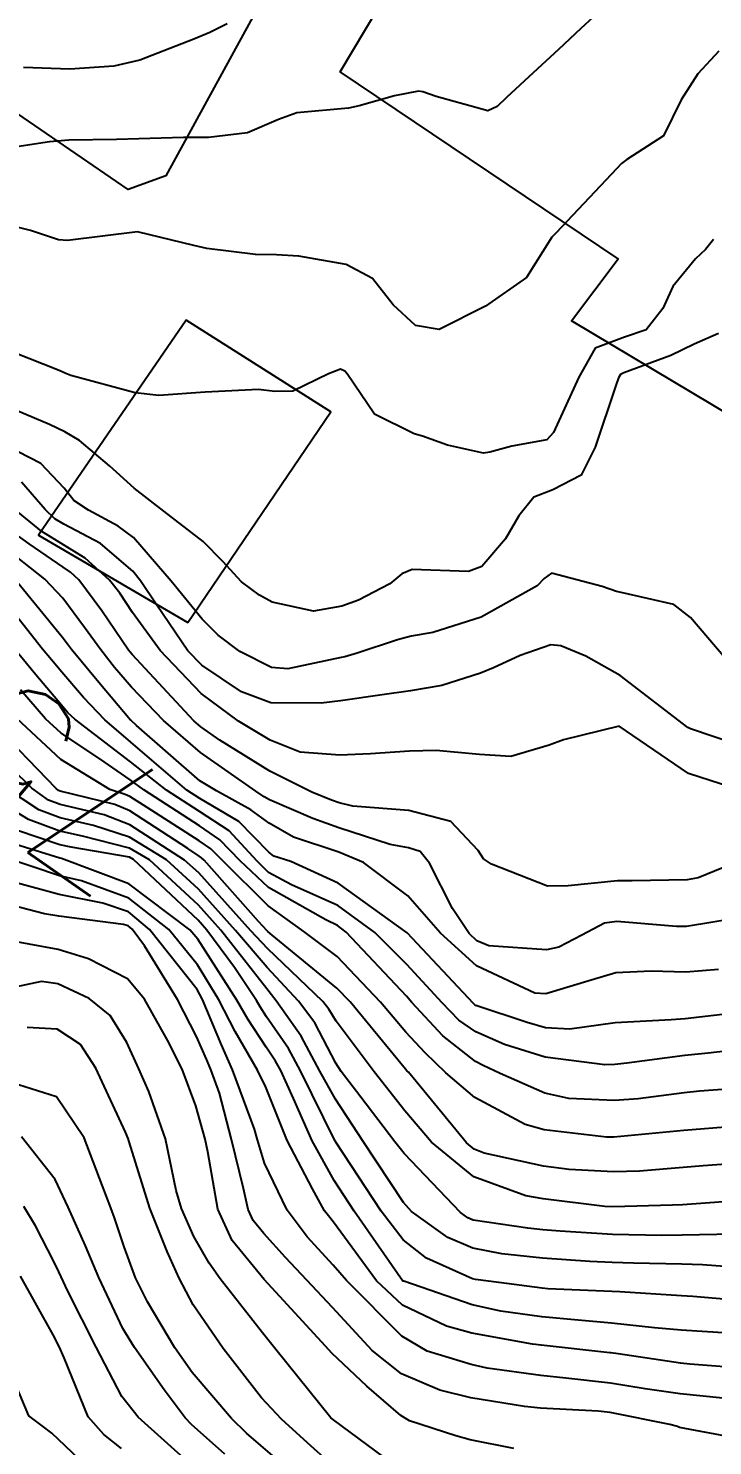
# Model space of a CAD drawing. Header units: metres. Extents: x 318500 to 325275, y 7408834 to 7428799.
# Drawn here: x 323351.82 to 323371.45, y 7419813.22 to 7419853.89 of the extents above; entities that cross this region are included whole.
import ezdxf
from ezdxf.enums import TextEntityAlignment as Align

# ---------------------------------------------------------------- set-up
doc = ezdxf.new("R2010")
doc.units = ezdxf.units.M
doc.header["$MEASUREMENT"] = 0
for name, color, linetype in [('Cotas', 45, 'Continuous'), ('Curvas de Nivel 1m', 11, 'Continuous'), ('Curvas de Nivel 5m', 15, 'Continuous'), ('Edificações', 30, 'Continuous'), ('Vias Primárias', 230, 'Continuous')]:
    doc.layers.add(name, color=color, linetype=linetype)
doc.styles.add('Style-STANDARD', font='STANDARD.shx')

msp = doc.modelspace()

# ---------------------------------------------------------------- linework, layer by layer
at = {"layer": 'Curvas de Nivel 1m', "flags": 128}
for points, elevation in [([(323357.522, 7419854.013), (323357.027, 7419853.764), (323356.571, 7419853.572), (323355.019, 7419852.971), (323354.275, 7419852.8), (323353.016, 7419852.712), (323351.685, 7419852.759)], 771), ([(323371.626, 7419853.229), (323371.021, 7419852.579), (323370.54, 7419851.837), (323370.033, 7419850.806), (323368.984, 7419850.118), (323368.836, 7419850.008), (323368.699, 7419849.864), (323366.961, 7419848.014), (323366.896, 7419847.955), (323366.839, 7419847.891), (323366.108, 7419846.733), (323364.93, 7419845.91), (323363.608, 7419845.241), (323362.921, 7419845.363), (323362.286, 7419845.95), (323361.694, 7419846.711), (323360.941, 7419847.107), (323359.577, 7419847.35), (323358.944, 7419847.389), (323358.342, 7419847.397), (323356.946, 7419847.573), (323356.574, 7419847.651), (323354.95, 7419848.05), (323352.947, 7419847.8), (323352.688, 7419847.815), (323351.887, 7419848.086), (323350.953, 7419848.315)], 769), ([(323371.468, 7419847.825), (323371.24, 7419847.543), (323370.952, 7419847.273), (323370.3, 7419846.479), (323370.017, 7419845.844), (323369.535, 7419845.237), (323368.917, 7419845.022), (323368.076, 7419844.709), (323367.606, 7419843.879), (323366.884, 7419842.292), (323366.69, 7419842.084), (323365.692, 7419841.902), (323365.055, 7419841.73), (323364.877, 7419841.695), (323363.846, 7419841.926), (323363.126, 7419842.18), (323362.883, 7419842.251), (323361.75, 7419842.819), (323360.968, 7419843.969), (323360.901, 7419844.046), (323360.77, 7419844.104), (323360.433, 7419843.975), (323359.406, 7419843.474), (323358.895, 7419843.469), (323358.422, 7419843.526), (323356.891, 7419843.45), (323355.569, 7419843.354), (323354.891, 7419843.426), (323353.043, 7419843.923), (323352.899, 7419843.985), (323352.707, 7419844.073), (323350.91, 7419844.777)], 768), ([(323371.616, 7419845.126), (323370.915, 7419844.828), (323370.251, 7419844.499), (323368.902, 7419844.004), (323368.805, 7419843.958), (323368.749, 7419843.862), (323368.669, 7419843.635), (323368.073, 7419841.872), (323367.678, 7419841.068), (323366.861, 7419840.647), (323366.319, 7419840.434), (323365.885, 7419839.9), (323365.506, 7419839.237), (323364.828, 7419838.45), (323364.443, 7419838.299), (323362.826, 7419838.355), (323362.535, 7419838.232), (323362.188, 7419837.946), (323361.295, 7419837.476), (323360.813, 7419837.308), (323360.004, 7419837.164), (323358.814, 7419837.419), (323358.448, 7419837.627), (323357.933, 7419838.003), (323357.403, 7419838.586), (323356.837, 7419839.164), (323355.709, 7419840.031), (323354.857, 7419840.693), (323354.148, 7419841.336), (323353.287, 7419842.064), (323352.874, 7419842.312), (323352.43, 7419842.523), (323350.886, 7419843.174)], 767), ([(323371.801, 7419835.82), (323370.812, 7419836.981), (323370.335, 7419837.357), (323368.818, 7419837.703), (323368.684, 7419837.727), (323368.281, 7419837.868), (323366.826, 7419838.257), (323366.617, 7419838.098), (323366.41, 7419837.894), (323364.811, 7419836.99), (323363.426, 7419836.55), (323362.805, 7419836.444), (323362.407, 7419836.341), (323361.248, 7419835.956), (323360.902, 7419835.856), (323360.798, 7419835.831), (323359.268, 7419835.508), (323358.793, 7419835.547), (323357.891, 7419836.004), (323357.271, 7419836.479), (323356.809, 7419836.937), (323355.919, 7419838.029), (323354.838, 7419839.273), (323354.4, 7419839.604), (323353.547, 7419840.06), (323353.127, 7419840.34), (323352.856, 7419840.696), (323352.184, 7419841.401), (323350.87, 7419842.069)], 766), ([(323372.646, 7419831.897), (323370.75, 7419832.507), (323368.77, 7419833.86), (323367.165, 7419833.475), (323366.762, 7419833.315), (323365.655, 7419832.998), (323364.757, 7419833.051), (323363.52, 7419833.167), (323362.758, 7419833.147), (323361.635, 7419833.073), (323360.756, 7419833.03), (323359.615, 7419833.12), (323358.762, 7419833.459), (323357.849, 7419834.004), (323356.782, 7419834.806), (323355.606, 7419836.032), (323354.811, 7419837.126), (323354.445, 7419837.676), (323354.153, 7419838.05), (323353.457, 7419838.688), (323352.835, 7419839.066), (323352.214, 7419839.453), (323351.426, 7419840.091)], 764), ([(323371.759, 7419829.814), (323371.026, 7419829.515), (323370.714, 7419829.459), (323369.141, 7419829.426), (323368.713, 7419829.424), (323367.301, 7419829.284), (323366.711, 7419829.273), (323365.102, 7419829.904), (323364.874, 7419830.06), (323364.724, 7419830.293), (323363.938, 7419831.127), (323362.735, 7419831.446), (323361.125, 7419831.568), (323360.737, 7419831.666), (323360.519, 7419831.745), (323359.954, 7419831.972), (323358.749, 7419832.576), (323357.312, 7419833.461), (323356.767, 7419833.845), (323356.571, 7419834.022), (323354.798, 7419835.917), (323354.742, 7419835.984), (323354.697, 7419836.042), (323353.93, 7419837.177), (323353.27, 7419838.063), (323353.037, 7419838.28), (323352.825, 7419838.425), (323351.846, 7419839.095), (323350.846, 7419839.811)], 763), ([(323372.147, 7419828.359), (323370.694, 7419828.121), (323370.409, 7419828.119), (323368.696, 7419828.256), (323368.349, 7419828.209), (323367.697, 7419827.87), (323367.038, 7419827.524), (323366.684, 7419827.448), (323365.025, 7419827.565), (323364.687, 7419827.702), (323364.465, 7419827.913), (323363.984, 7419828.637), (323363.331, 7419829.931), (323363.061, 7419830.272), (323362.724, 7419830.371), (323362.202, 7419830.468), (323360.73, 7419830.951), (323359.979, 7419831.218), (323358.738, 7419831.747), (323358.584, 7419831.838), (323358.345, 7419831.996), (323356.756, 7419833.112), (323355.696, 7419834.031), (323354.784, 7419834.984), (323354.293, 7419835.548), (323353.9, 7419836.053), (323353.433, 7419836.694), (323352.812, 7419837.534), (323352.298, 7419838.078), (323351.476, 7419838.737)], 762), ([(323371.61, 7419826.882), (323370.675, 7419826.808), (323369.681, 7419826.839), (323368.674, 7419826.787), (323367.962, 7419826.576), (323366.665, 7419826.185), (323366.344, 7419826.206), (323364.676, 7419826.985), (323363.643, 7419827.926), (323362.706, 7419828.995), (323361.434, 7419829.953), (323360.723, 7419830.251), (323359.428, 7419830.68), (323358.731, 7419831.079), (323358.202, 7419831.465), (323357.215, 7419832.013), (323356.744, 7419832.297), (323354.927, 7419833.879), (323354.77, 7419834.023), (323354.749, 7419834.04), (323353.849, 7419835.117), (323353.061, 7419836.066), (323352.945, 7419836.22), (323352.795, 7419836.418), (323351.427, 7419838.091)], 761), ([(323372.648, 7419824.637), (323371.314, 7419824.487), (323370.646, 7419824.412), (323368.986, 7419824.197), (323368.643, 7419824.159), (323368.358, 7419824.148), (323366.645, 7419824.367), (323365.482, 7419824.731), (323364.652, 7419825.093), (323364.165, 7419825.427), (323363.689, 7419825.925), (323362.676, 7419827.031), (323361.762, 7419827.949), (323360.701, 7419828.722), (323359.373, 7419829.317), (323358.715, 7419829.669), (323358.384, 7419829.995), (323357.582, 7419830.861), (323356.734, 7419831.415), (323355.781, 7419832.03), (323354.752, 7419832.84), (323353.161, 7419834.064), (323352.956, 7419834.25), (323352.774, 7419834.469), (323352.04, 7419835.339), (323351.419, 7419836.091)], 759), ([(323372.636, 7419823.504), (323371.069, 7419823.388), (323370.633, 7419823.345), (323369.31, 7419823.169), (323368.629, 7419823.129), (323367.318, 7419823.185), (323366.632, 7419823.333), (323365.355, 7419823.899), (323364.863, 7419824.127), (323364.643, 7419824.246), (323363.71, 7419824.983), (323362.816, 7419825.938), (323362.663, 7419826.118), (323360.934, 7419827.958), (323360.693, 7419828.146), (323360.351, 7419828.309), (323358.709, 7419829.232), (323357.9, 7419830.002), (323357.317, 7419830.602), (323356.73, 7419831.007), (323355.131, 7419832.036), (323354.744, 7419832.322), (323353.877, 7419832.929), (323352.764, 7419833.666), (323352.314, 7419834.077), (323351.596, 7419834.906)], 758), ([(323372.603, 7419821.351), (323371.173, 7419821.25), (323370.601, 7419821.203), (323369.351, 7419821.096), (323368.598, 7419821.079), (323367.33, 7419821.141), (323366.6, 7419821.245), (323364.897, 7419821.615), (323364.607, 7419821.727), (323364.39, 7419821.913), (323363.163, 7419823.401), (323362.724, 7419823.939), (323362.681, 7419823.98), (323362.641, 7419824.026), (323361.048, 7419825.956), (323360.666, 7419826.345), (323358.812, 7419827.864), (323358.69, 7419827.97), (323358.672, 7419827.99), (323358.427, 7419828.261), (323356.861, 7419830.018), (323356.79, 7419830.088), (323356.721, 7419830.136), (323356.396, 7419830.351), (323354.734, 7419831.435), (323354.302, 7419831.613), (323352.739, 7419832.003), (323352.689, 7419832.02), (323352.618, 7419832.072), (323350.768, 7419833.991)], 756), ([(323372.046, 7419822.381), (323370.617, 7419822.268), (323370.222, 7419822.229), (323368.613, 7419822.072), (323368.404, 7419822.072), (323366.616, 7419822.283), (323366.073, 7419822.433), (323364.63, 7419823.215), (323363.794, 7419823.923), (323363.204, 7419824.49), (323362.651, 7419825.082), (323361.917, 7419825.947), (323360.679, 7419827.252), (323359.724, 7419827.974), (323358.701, 7419828.709), (323357.387, 7419830.01), (323357.054, 7419830.345), (323356.726, 7419830.574), (323355.235, 7419831.535), (323354.738, 7419831.851), (323354.604, 7419831.907), (323354.156, 7419832.049), (323352.753, 7419832.91), (323351.49, 7419834.089)], 757), ([(323372.565, 7419818.301), (323371.156, 7419818.411), (323370.566, 7419818.427), (323369.174, 7419818.458), (323368.566, 7419818.478), (323367.923, 7419818.51), (323366.567, 7419818.599), (323365.398, 7419818.727), (323364.57, 7419818.89), (323363.849, 7419819.197), (323362.813, 7419819.937), (323362.584, 7419820.203), (323361.428, 7419821.952), (323360.628, 7419823.159), (323360.183, 7419823.967), (323359.648, 7419824.973), (323358.932, 7419825.986), (323358.665, 7419826.326), (323357.342, 7419828.01), (323356.701, 7419828.733), (323355.3, 7419830.034), (323354.723, 7419830.363), (323353.373, 7419830.707), (323352.728, 7419830.85), (323351.83, 7419831.183), (323350.737, 7419831.842)], 753), ([(323372.06, 7419819.293), (323370.574, 7419819.261), (323369.988, 7419819.253), (323368.574, 7419819.285), (323367.077, 7419819.373), (323366.575, 7419819.415), (323366.15, 7419819.461), (323364.578, 7419819.694), (323364.422, 7419819.756), (323364.211, 7419819.916), (323362.605, 7419821.603), (323362.33, 7419821.943), (323361.36, 7419823.222), (323360.791, 7419823.958), (323360.642, 7419824.2), (323360.037, 7419825.353), (323359.57, 7419825.976), (323358.674, 7419826.94), (323357.764, 7419828.004), (323356.707, 7419829.186), (323355.79, 7419830.029), (323354.726, 7419830.68), (323353.688, 7419831.014), (323352.732, 7419831.233), (323352.121, 7419831.467), (323351.172, 7419832.094)], 754), ([(323372.553, 7419817.356), (323370.881, 7419817.5), (323370.555, 7419817.522), (323368.78, 7419817.633), (323368.557, 7419817.644), (323366.716, 7419817.72), (323366.558, 7419817.737), (323365.316, 7419817.899), (323364.642, 7419817.99), (323364.561, 7419818.011), (323363.237, 7419818.6), (323362.572, 7419819.125), (323361.943, 7419819.946), (323360.637, 7419821.933), (323360.618, 7419821.96), (323360.61, 7419821.975), (323359.626, 7419823.975), (323359.279, 7419824.613), (323358.655, 7419825.53), (323358.475, 7419825.81), (323358.365, 7419825.994), (323357.735, 7419826.943), (323356.94, 7419828.016), (323356.694, 7419828.294), (323354.844, 7419830.039), (323354.721, 7419830.102), (323353.051, 7419830.393), (323352.724, 7419830.463), (323351.515, 7419830.876)], 752), ([(323371.901, 7419816.448), (323370.541, 7419816.537), (323369.778, 7419816.605), (323368.543, 7419816.739), (323367.592, 7419816.822), (323366.546, 7419816.923), (323365.369, 7419817.077), (323364.55, 7419817.259), (323362.59, 7419817.94), (323362.566, 7419817.946), (323361.171, 7419819.954), (323360.593, 7419820.833), (323359.96, 7419821.97), (323359.427, 7419823.179), (323359.066, 7419823.984), (323358.915, 7419824.258), (323358.647, 7419824.651), (323358.119, 7419825.462), (323357.804, 7419826.003), (323356.686, 7419827.749), (323356.454, 7419828.022), (323354.709, 7419829.34), (323352.779, 7419830.069), (323352.727, 7419830.077), (323351.185, 7419830.554)], 751), ([(323371.737, 7419814.587), (323370.513, 7419814.705), (323369.509, 7419814.851), (323368.517, 7419815.011), (323367.233, 7419815.159), (323366.52, 7419815.235), (323364.979, 7419815.448), (323364.525, 7419815.547), (323363.262, 7419815.929), (323362.536, 7419816.365), (323360.943, 7419817.956), (323360.564, 7419818.4), (323359.82, 7419819.218), (323359.243, 7419819.98), (323358.6, 7419821.326), (323358.396, 7419821.993), (323358.306, 7419822.303), (323357.682, 7419824.004), (323357.361, 7419824.723), (323356.822, 7419826.018), (323356.664, 7419826.307), (323355.3, 7419828.034), (323354.697, 7419828.534), (323353.964, 7419828.788), (323352.704, 7419829.031), (323351.412, 7419829.387)], 749), ([(323372.129, 7419813.438), (323370.499, 7419813.747), (323370.44, 7419813.772), (323370.22, 7419813.834), (323368.505, 7419814.17), (323368.159, 7419814.21), (323366.506, 7419814.3), (323366.048, 7419814.346), (323364.51, 7419814.595), (323363.625, 7419814.812), (323362.52, 7419815.281), (323361.687, 7419815.948), (323360.548, 7419817.183), (323359.812, 7419817.971), (323359.201, 7419818.616), (323358.573, 7419819.308), (323358.268, 7419819.686), (323358.128, 7419819.997), (323357.989, 7419820.599), (323357.653, 7419822.004), (323357.301, 7419823.339), (323357.061, 7419824.014), (323356.937, 7419824.309), (323356.649, 7419824.961), (323356.098, 7419826.026), (323355.154, 7419827.565), (323354.802, 7419828.039), (323354.691, 7419828.134), (323354.555, 7419828.179), (323352.695, 7419828.416), (323352.289, 7419828.483), (323350.702, 7419828.887)], 748), ([(323365.743, 7419813.142), (323364.495, 7419813.394), (323364.08, 7419813.5), (323362.756, 7419813.936), (323362.502, 7419814.089), (323361.532, 7419814.933), (323360.529, 7419815.877), (323360.45, 7419815.961), (323359.038, 7419817.497), (323358.582, 7419817.99), (323357.672, 7419819.105), (323357.256, 7419820.01), (323356.967, 7419821.652), (323356.897, 7419822.016), (323356.624, 7419822.975), (323356.235, 7419824.024), (323355.818, 7419824.859), (323355.153, 7419826.035), (323354.669, 7419826.613), (323353.549, 7419827.185), (323352.681, 7419827.459), (323351.017, 7419827.763)], 747), ([(323362.486, 7419812.551), (323360.57, 7419813.959), (323360.501, 7419814.024), (323358.917, 7419815.984), (323358.537, 7419816.458), (323357.321, 7419818.009), (323357.006, 7419818.455), (323356.572, 7419819.227), (323356.214, 7419820.024), (323356.066, 7419820.547), (323355.756, 7419822.029), (323355.281, 7419823.383), (323354.993, 7419824.036), (323354.648, 7419824.793), (323354.173, 7419825.565), (323353.568, 7419826.056), (323352.666, 7419826.474), (323352.205, 7419826.539), (323350.662, 7419826.215)], 746), ([(323359.161, 7419812.654), (323358.492, 7419813.227), (323358.079, 7419813.58), (323357.65, 7419814.003), (323356.52, 7419815.325), (323356.021, 7419816.025), (323355.238, 7419817.345), (323354.897, 7419818.037), (323354.569, 7419818.929), (323354.295, 7419819.762), (323354.189, 7419820.046), (323353.942, 7419820.698), (323353.42, 7419822.058), (323352.627, 7419823.23), (323350.987, 7419823.742)], 744), ([(323357.461, 7419812.977), (323356.498, 7419813.829), (323356.316, 7419814.022), (323355.714, 7419814.826), (323354.869, 7419816.037), (323354.538, 7419816.588), (323353.846, 7419818.051), (323353.464, 7419818.952), (323352.969, 7419820.064), (323352.592, 7419820.858), (323351.624, 7419822.085)], 743), ([(323356.487, 7419812.686), (323354.97, 7419814.035), (323354.509, 7419814.629), (323353.765, 7419816.051), (323352.959, 7419817.658), (323352.767, 7419818.067), (323352.702, 7419818.208), (323352.564, 7419818.486), (323352.026, 7419819.53), (323351.696, 7419820.083)], 742), ([(323354.491, 7419813.139), (323353.985, 7419813.538), (323353.544, 7419814.054), (323352.852, 7419815.738), (323352.711, 7419816.067), (323352.535, 7419816.401), (323351.597, 7419818.084)], 741)]:
    msp.add_lwpolyline(points, dxfattribs=dict(at, elevation=elevation))
at = {"layer": 'Curvas de Nivel 5m', "flags": 128}
for points, elevation in [([(323368.378, 7419854.532), (323367.67, 7419853.88), (323367.024, 7419853.279), (323366.302, 7419852.612), (323365.538, 7419851.905), (323365.271, 7419851.642), (323365.004, 7419851.522), (323363.522, 7419851.932), (323363.14, 7419852.067), (323363.011, 7419852.08), (323362.322, 7419851.95), (323361.309, 7419851.662), (323361.004, 7419851.598), (323359.525, 7419851.462), (323358.999, 7419851.274), (323358.109, 7419850.887), (323356.991, 7419850.75), (323356.273, 7419850.749), (323354.99, 7419850.715), (323354.348, 7419850.698), (323352.989, 7419850.678), (323352.433, 7419850.634), (323350.985, 7419850.412)], 770), ([(323372.76, 7419833.126), (323370.812, 7419833.787), (323370.77, 7419833.804), (323370.733, 7419833.831), (323368.792, 7419835.318), (323367.808, 7419835.87), (323367.096, 7419836.17), (323366.803, 7419836.195), (323365.923, 7419835.893), (323365.158, 7419835.541), (323364.792, 7419835.381), (323363.679, 7419835.034), (323362.784, 7419834.88), (323361.971, 7419834.76), (323360.779, 7419834.587), (323360.224, 7419834.522), (323358.778, 7419834.53), (323357.938, 7419834.847), (323356.794, 7419835.615), (323356.393, 7419836.024), (323355.509, 7419837.338), (323355.041, 7419838.038), (323354.824, 7419838.31), (323353.89, 7419839.108), (323352.844, 7419839.663), (323352.584, 7419839.812), (323352.306, 7419840.078), (323351.632, 7419840.863)], 765), ([(323372.547, 7419825.69), (323370.656, 7419825.467), (323370.259, 7419825.439), (323368.655, 7419825.354), (323367.352, 7419825.174), (323366.653, 7419825.214), (323366.129, 7419825.362), (323364.659, 7419825.851), (323364.623, 7419825.874), (323364.586, 7419825.911), (323362.69, 7419827.94), (323360.711, 7419829.361), (323359.354, 7419829.98), (323358.865, 7419830.131), (323358.723, 7419830.25), (323357.857, 7419831.129), (323356.738, 7419831.791), (323356.366, 7419832.024), (323354.76, 7419833.405), (323354.016, 7419834.051), (323353.402, 7419834.683), (323352.783, 7419835.413), (323352.485, 7419835.772), (323352.232, 7419836.078), (323350.816, 7419837.861)], 760), ([(323372.144, 7419820.249), (323370.585, 7419820.136), (323370.298, 7419820.12), (323368.583, 7419820.076), (323368.359, 7419820.087), (323366.586, 7419820.308), (323366.087, 7419820.388), (323364.595, 7419820.939), (323363.383, 7419821.928), (323362.623, 7419822.829), (323361.741, 7419823.949), (323360.654, 7419825.401), (323360.441, 7419825.746), (323360.265, 7419825.966), (323358.682, 7419827.485), (323358.204, 7419827.997), (323356.715, 7419829.657), (323356.303, 7419830.024), (323354.73, 7419831.037), (323353.997, 7419831.316), (323352.735, 7419831.615), (323352.406, 7419831.745), (323351.921, 7419832.082), (323350.757, 7419833.223)], 755), ([(323372.524, 7419815.422), (323370.792, 7419815.56), (323370.526, 7419815.59), (323368.734, 7419815.857), (323368.53, 7419815.886), (323368.5, 7419815.89), (323366.533, 7419816.102), (323366.283, 7419816.135), (323364.538, 7419816.447), (323363.814, 7419816.648), (323362.55, 7419817.249), (323361.807, 7419817.948), (323360.577, 7419819.63), (323360.428, 7419819.812), (323360.32, 7419819.964), (323359.973, 7419820.586), (323359.244, 7419821.98), (323358.633, 7419823.504), (323358.396, 7419823.994), (323357.756, 7419825.108), (323357.286, 7419826.011), (323356.675, 7419827.015), (323355.849, 7419828.028), (323354.703, 7419828.934), (323353.347, 7419829.424), (323352.713, 7419829.571), (323351.161, 7419830.093)], 750), ([(323360.488, 7419812.711), (323359.826, 7419813.303), (323359.08, 7419813.981), (323358.509, 7419814.594), (323357.406, 7419816.007), (323356.549, 7419817.258), (323356.147, 7419818.024), (323355.804, 7419818.792), (323355.309, 7419820.033), (323354.711, 7419821.936), (323354.682, 7419822.039), (323354.613, 7419822.213), (323353.764, 7419824.053), (323353.322, 7419824.735), (323352.651, 7419825.174), (323351.789, 7419825.221)], 745), ([(323353.272, 7419812.842), (323352.495, 7419813.581), (323352.217, 7419813.794), (323351.84, 7419814.08), (323351.34, 7419815.265)], 740)]:
    msp.add_lwpolyline(points, dxfattribs=dict(at, elevation=elevation))
at = {"layer": 'Edificações'}
for points in [[(323366.901, 7419870.027), (323355.766, 7419849.658), (323354.688, 7419849.264), (323350.665, 7419852.016), (323350.316, 7419853.894)], [(323374.91, 7419841.013), (323367.401, 7419845.497), (323368.739, 7419847.275), (323360.768, 7419852.639), (323366.89, 7419862.92)]]:
    msp.add_lwpolyline(points, dxfattribs=at)
msp.add_lwpolyline([(323356.395, 7419836.843), (323360.498, 7419842.882), (323356.352, 7419845.514), (323352.466, 7419839.863), (323352.12, 7419839.345), (323356.395, 7419836.843)], close=True, dxfattribs=at)
at = {"layer": 'Vias Primárias'}
for points in [[(323463.151, 7419593.445, 0), (323461.926, 7419601.304, 0.173993)], [(323715.644, 7420145.548, 0), (323709.04, 7420132.939)], [(323831.088, 7420001.787, 0), (323833.844, 7420008.443, 0.220888)]]:
    msp.add_lwpolyline(points, format="xyb", dxfattribs=at)

# ---------------------------------------------------------------- texts
at = {"layer": 'Cotas', "style": 'Style-STANDARD'}
msp.add_text('755', height=4, rotation=145.0155, dxfattribs=at).set_placement((323351.295, 7419833.042, 755), align=Align.MIDDLE_CENTER)

doc.saveas('drawing.dxf')
